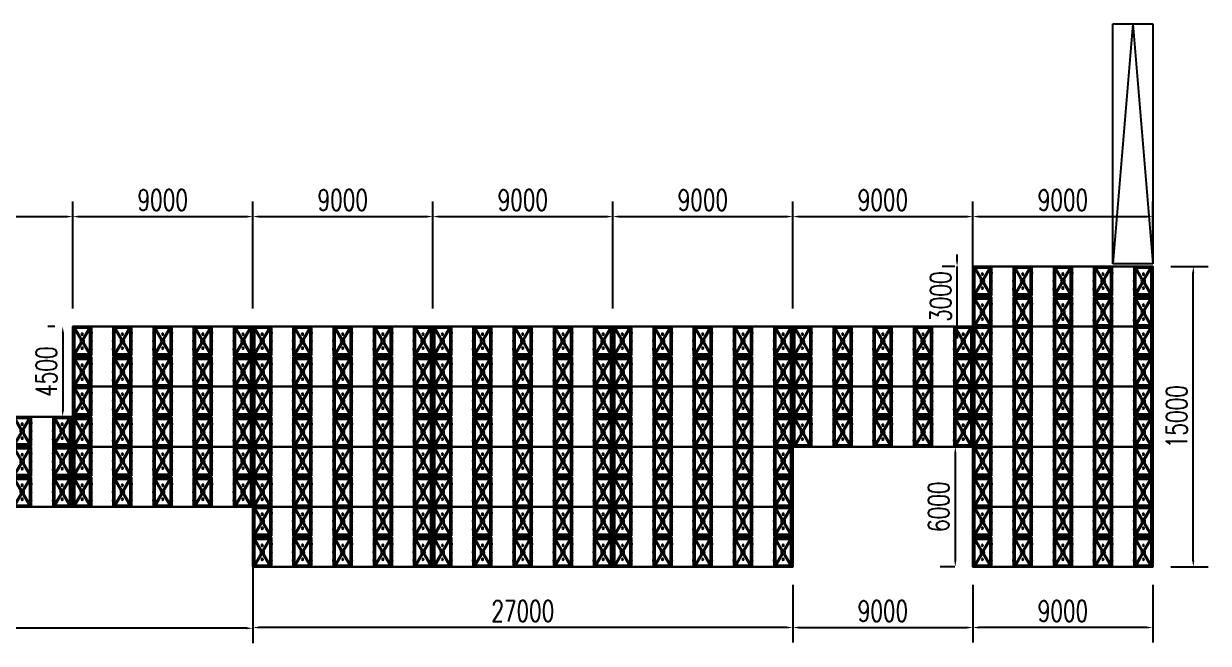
# Model space of a CAD drawing. Header units: millimetres. Extents: x -1825427 to -664413, y 1443096 to 1668257.
# Drawn here: x -736672 to -677458, y 1473512 to 1504478 of the extents above; entities that cross this region are included whole.
import ezdxf

# ---------------------------------------------------------------- set-up
doc = ezdxf.new("R2010")
doc.units = ezdxf.units.MM
doc.header["$LTSCALE"] = 10
doc.layers.get('DEFPOINTS').update_dxf_attribs({"linetype": 'CONTINUOUS'})
for name, color, linetype in [('W-bridge approach引桥', 4, 'CONTINUOUS'), ('W-FLOAT_BOWL浮筒', 253, 'CONTINUOUS'), ('W-PLASTIC_RAILINGS塑木栏杆', 6, 'CONTINUOUS'), ('W-STEEL_FRAME钢架', 3, 'CONTINUOUS'), ('W-WOOD_FLOOR木地板', 30, 'CONTINUOUS')]:
    doc.layers.add(name, color=color, linetype=linetype)
doc.styles.add('STANDARD_T3', font='simplex.shx', dxfattribs={"width": 0.7, "bigfont": 'gbcbig.shx'})
doc.dimstyles.new('W&&300', dxfattribs={"dimtxt": 1050, "dimasz": 300, "dimexe": 750, "dimexo": 900, "dimgap": 300, "dimtad": 1, "dimdec": 0, "dimzin": 0, "dimdsep": 46, "dimtxsty": 'STANDARD_T3', "dimcen": 0.09, "dimclrd": 1, "dimclre": 1, "dimclrt": 7, "dimazin": 2, "dimtfac": 1, "dimtdec": 0, "dimtix": 1, "dimtmove": 2, "dimatfit": 3, "dimfxl": 100, "dimtolj": 1, "dimtzin": 0, "dimarcsym": 0})

# ---------------------------------------------------------------- blocks, each defined once
blk = doc.blocks.new('DFX')
at = {"layer": 'W-FLOAT_BOWL浮筒'}
for p, q in [((0, 0), (1450, 0)), ((325, 0), (305, 0)), ((735, 0), (715, 0)), ((1125, 0), (1145, 0)), ((0, -205), (0, -225)), ((630, -443), (116, -146)), ((630, -507), (116, -804)), ((650, -409), (136, -111)), ((650, -409), (136, -111)), ((650, -541), (136, -839)), ((650, -541), (136, -839)), ((800, -409), (1314, -111)), ((800, -409), (1314, -111)), ((800, -541), (1314, -839)), ((800, -541), (1314, -839)), ((820, -443), (1334, -146)), ((820, -507), (1334, -804)), ((1450, -205), (1450, -225)), ((0, -725), (0, -745)), ((325, -950), (305, -950)), ((735, -950), (715, -950)), ((1125, -950), (1145, -950)), ((1450, -725), (1450, -745))]:
    blk.add_line(p, q, dxfattribs=at)
for points in [[(0, 0), (1450, 0), (1450, -950), (0, -950)], [(40, -40), (1410, -40), (1410, -910), (40, -910)], [(85, -85), (1365, -85), (1365, -865), (85, -865)]]:
    blk.add_lwpolyline(points, close=True, dxfattribs=at)
for points in [[(350, 0), (350, -39, -0.605909), (280, -39), (280, 0), (305, 0), (305, -20, 1.050157), (325, -20), (325, 0), (350, 0)], [(760, 0), (760, -39, -0.605909), (690, -39), (690, 0), (715, 0), (715, -20, 1.050157), (735, -20), (735, 0), (760, 0)], [(1100, 0), (1100, -39, 0.605909), (1170, -39), (1170, 0), (1145, 0), (1145, -20, -1.050157), (1125, -20), (1125, 0), (1100, 0)], [(0, -180), (39, -180, -0.605909), (39, -250), (0, -250), (0, -225), (20, -225, 1.050157), (20, -205), (0, -205), (0, -180)], [(1450, -180), (1411, -180, 0.605909), (1411, -250), (1450, -250), (1450, -225), (1430, -225, -1.050157), (1430, -205), (1450, -205), (1450, -180)], [(0, -700), (39, -700, -0.605909), (39, -770), (0, -770), (0, -745), (20, -745, 1.050157), (20, -725), (0, -725), (0, -700)], [(350, -950), (350, -911, 0.605909), (280, -911), (280, -950), (305, -950), (305, -930, -1.050157), (325, -930), (325, -950), (350, -950)], [(760, -950), (760, -911, 0.605909), (690, -911), (690, -950), (715, -950), (715, -930, -1.050157), (735, -930), (735, -950), (760, -950)], [(1100, -950), (1100, -911, -0.605909), (1170, -911), (1170, -950), (1145, -950), (1145, -930, 1.050157), (1125, -930), (1125, -950), (1100, -950)], [(1450, -700), (1411, -700, 0.605909), (1411, -770), (1450, -770), (1450, -745), (1430, -745, -1.050157), (1430, -725), (1450, -725), (1450, -700)]]:
    blk.add_lwpolyline(points, format="xyb", dxfattribs=at)
for centre, radius in [((375, -475), 40), ((725, -475), 100), ((725, -475), 60), ((1075, -475), 40)]:
    blk.add_circle(centre, radius, dxfattribs=at)
for centre, start, end in [((126, -129), 59.97711, 239.97711), ((1324, -129), 300.02289, 120.02289), ((126, -821), 120.02289, 300.02289), ((1324, -821), 239.97711, 59.97711)]:
    blk.add_arc(centre, 20, start, end, dxfattribs=at)
blk = doc.blocks.new('*U2799')
at = {"layer": 'W-FLOAT_BOWL浮筒', "xscale": -1, "rotation": 270}
for p in [(475, 50, -917003000), (475, -1500, 917003000)]:
    blk.add_blockref('DFX', p, dxfattribs=at)
blk = doc.blocks.new('*U2798')
at = {"layer": 'W-STEEL_FRAME钢架', "color": 0, "linetype": 'ByBlock', "lineweight": -2, "transparency": 16777216}
for p in [(0, 0), (2010, 0), (4020, 0), (6030, 0), (8040, 0)]:
    blk.add_blockref('*U2799', p, dxfattribs=at)
blk = doc.blocks.new('*U2801')
at = {"layer": 'W-FLOAT_BOWL浮筒', "xscale": -1, "rotation": 270}
for p in [(475, 50, -917003000), (475, -1500, 917003000)]:
    blk.add_blockref('DFX', p, dxfattribs=at)
blk = doc.blocks.new('*U2800')
at = {"layer": 'W-STEEL_FRAME钢架', "color": 0, "linetype": 'ByBlock', "lineweight": -2, "transparency": 16777216}
for p in [(0, 0), (2010, 0), (4020, 0), (6030, 0), (8040, 0)]:
    blk.add_blockref('*U2801', p, dxfattribs=at)
blk = doc.blocks.new('*U2803')
at = {"layer": 'W-FLOAT_BOWL浮筒', "xscale": -1, "rotation": 270}
for p in [(475, 50, -917003000), (475, -1500, 917003000)]:
    blk.add_blockref('DFX', p, dxfattribs=at)
blk = doc.blocks.new('*U2802')
at = {"layer": 'W-STEEL_FRAME钢架', "color": 0, "linetype": 'ByBlock', "lineweight": -2, "transparency": 16777216}
for p in [(0, 0), (2010, 0), (4020, 0), (6030, 0), (8040, 0)]:
    blk.add_blockref('*U2803', p, dxfattribs=at)
blk = doc.blocks.new('*U2808')
at = {"layer": 'W-FLOAT_BOWL浮筒', "xscale": -1, "rotation": 270}
for p in [(475, 50, -917003000), (475, -1500, 917003000)]:
    blk.add_blockref('DFX', p, dxfattribs=at)
blk = doc.blocks.new('*U2807')
at = {"layer": 'W-STEEL_FRAME钢架', "color": 0, "linetype": 'ByBlock', "lineweight": -2, "transparency": 16777216}
for p in [(0, 0), (2010, 0), (4020, 0), (6030, 0), (8040, 0)]:
    blk.add_blockref('*U2808', p, dxfattribs=at)
blk = doc.blocks.new('*U2804')
at = {"layer": 'W-FLOAT_BOWL浮筒', "xscale": -1, "rotation": 270}
for p in [(475, 50, -917003000), (475, -1500, 917003000)]:
    blk.add_blockref('DFX', p, dxfattribs=at)
blk = doc.blocks.new('*U2809')
at = {"layer": 'W-STEEL_FRAME钢架', "color": 0, "linetype": 'ByBlock', "lineweight": -2, "transparency": 16777216}
for p in [(0, 0), (2010, 0), (4020, 0), (6030, 0), (8040, 0)]:
    blk.add_blockref('*U2804', p, dxfattribs=at)
blk = doc.blocks.new('*U2806')
at = {"layer": 'W-FLOAT_BOWL浮筒', "xscale": -1, "rotation": 270}
for p in [(475, 50, -917003000), (475, -1500, 917003000)]:
    blk.add_blockref('DFX', p, dxfattribs=at)
blk = doc.blocks.new('*U2805')
at = {"layer": 'W-STEEL_FRAME钢架', "color": 0, "linetype": 'ByBlock', "lineweight": -2, "transparency": 16777216}
for p in [(0, 0), (2010, 0), (4020, 0), (6030, 0), (8040, 0)]:
    blk.add_blockref('*U2806', p, dxfattribs=at)
blk = doc.blocks.new('*U2811')
at = {"layer": 'W-FLOAT_BOWL浮筒', "xscale": -1, "rotation": 270}
for p in [(475, 50, -917003000), (475, -1500, 917003000)]:
    blk.add_blockref('DFX', p, dxfattribs=at)
blk = doc.blocks.new('*U2810')
at = {"layer": 'W-STEEL_FRAME钢架', "color": 0, "linetype": 'ByBlock', "lineweight": -2, "transparency": 16777216}
for p in [(0, 0), (2010, 0), (4020, 0), (6030, 0), (8040, 0)]:
    blk.add_blockref('*U2811', p, dxfattribs=at)
blk = doc.blocks.new('*U2817')
at = {"layer": 'W-FLOAT_BOWL浮筒', "xscale": -1, "rotation": 270}
for p in [(475, 50, -917003000), (475, -1500, 917003000)]:
    blk.add_blockref('DFX', p, dxfattribs=at)
blk = doc.blocks.new('*U2816')
at = {"layer": 'W-STEEL_FRAME钢架', "color": 0, "linetype": 'ByBlock', "lineweight": -2, "transparency": 16777216}
for p in [(0, 0), (2010, 0), (4020, 0), (6030, 0), (8040, 0)]:
    blk.add_blockref('*U2817', p, dxfattribs=at)
blk = doc.blocks.new('*U2813')
at = {"layer": 'W-FLOAT_BOWL浮筒', "xscale": -1, "rotation": 270}
for p in [(475, 50, -917003000), (475, -1500, 917003000)]:
    blk.add_blockref('DFX', p, dxfattribs=at)
blk = doc.blocks.new('*U2818')
at = {"layer": 'W-STEEL_FRAME钢架', "color": 0, "linetype": 'ByBlock', "lineweight": -2, "transparency": 16777216}
for p in [(0, 0), (2010, 0), (4020, 0), (6030, 0), (8040, 0)]:
    blk.add_blockref('*U2813', p, dxfattribs=at)
blk = doc.blocks.new('*U2815')
at = {"layer": 'W-FLOAT_BOWL浮筒', "xscale": -1, "rotation": 270}
for p in [(475, 50, -917003000), (475, -1500, 917003000)]:
    blk.add_blockref('DFX', p, dxfattribs=at)
blk = doc.blocks.new('*U2814')
at = {"layer": 'W-STEEL_FRAME钢架', "color": 0, "linetype": 'ByBlock', "lineweight": -2, "transparency": 16777216}
for p in [(0, 0), (2010, 0), (4020, 0), (6030, 0), (8040, 0)]:
    blk.add_blockref('*U2815', p, dxfattribs=at)
blk = doc.blocks.new('*U2812')
at = {"layer": 'W-FLOAT_BOWL浮筒', "xscale": -1, "rotation": 270}
for p in [(475, 50, -917003000), (475, -1500, 917003000)]:
    blk.add_blockref('DFX', p, dxfattribs=at)
blk = doc.blocks.new('*U2819')
at = {"layer": 'W-STEEL_FRAME钢架', "color": 0, "linetype": 'ByBlock', "lineweight": -2, "transparency": 16777216}
for p in [(0, 0), (2010, 0), (4020, 0), (6030, 0), (8040, 0)]:
    blk.add_blockref('*U2812', p, dxfattribs=at)
blk = doc.blocks.new('*U2825')
at = {"layer": 'W-FLOAT_BOWL浮筒', "xscale": -1, "rotation": 270}
for p in [(475, 50, -917003000), (475, -1500, 917003000)]:
    blk.add_blockref('DFX', p, dxfattribs=at)
blk = doc.blocks.new('*U2824')
at = {"layer": 'W-STEEL_FRAME钢架', "color": 0, "linetype": 'ByBlock', "lineweight": -2, "transparency": 16777216}
for p in [(0, 0), (2010, 0), (4020, 0), (6030, 0), (8040, 0)]:
    blk.add_blockref('*U2825', p, dxfattribs=at)
blk = doc.blocks.new('*U2821')
at = {"layer": 'W-FLOAT_BOWL浮筒', "xscale": -1, "rotation": 270}
for p in [(475, 50, -917003000), (475, -1500, 917003000)]:
    blk.add_blockref('DFX', p, dxfattribs=at)
blk = doc.blocks.new('*U2826')
at = {"layer": 'W-STEEL_FRAME钢架', "color": 0, "linetype": 'ByBlock', "lineweight": -2, "transparency": 16777216}
for p in [(0, 0), (2010, 0), (4020, 0), (6030, 0), (8040, 0)]:
    blk.add_blockref('*U2821', p, dxfattribs=at)
blk = doc.blocks.new('*U2823')
at = {"layer": 'W-FLOAT_BOWL浮筒', "xscale": -1, "rotation": 270}
for p in [(475, 50, -917003000), (475, -1500, 917003000)]:
    blk.add_blockref('DFX', p, dxfattribs=at)
blk = doc.blocks.new('*U2822')
at = {"layer": 'W-STEEL_FRAME钢架', "color": 0, "linetype": 'ByBlock', "lineweight": -2, "transparency": 16777216}
for p in [(0, 0), (2010, 0), (4020, 0), (6030, 0), (8040, 0)]:
    blk.add_blockref('*U2823', p, dxfattribs=at)
blk = doc.blocks.new('*U2820')
at = {"layer": 'W-FLOAT_BOWL浮筒', "xscale": -1, "rotation": 270}
for p in [(475, 50, -917003000), (475, -1500, 917003000)]:
    blk.add_blockref('DFX', p, dxfattribs=at)
blk = doc.blocks.new('*U2849')
at = {"layer": 'W-STEEL_FRAME钢架', "color": 0, "linetype": 'ByBlock', "lineweight": -2, "transparency": 16777216}
for p in [(0, 0), (2010, 0), (4020, 0), (6030, 0), (8040, 0)]:
    blk.add_blockref('*U2820', p, dxfattribs=at)
blk = doc.blocks.new('*U2852')
at = {"layer": 'W-FLOAT_BOWL浮筒', "xscale": -1, "rotation": 270}
for p in [(475, 50, -917003000), (475, -1500, 917003000)]:
    blk.add_blockref('DFX', p, dxfattribs=at)
blk = doc.blocks.new('*U2851')
at = {"layer": 'W-STEEL_FRAME钢架', "color": 0, "linetype": 'ByBlock', "lineweight": -2, "transparency": 16777216}
for p in [(0, 0), (2010, 0), (4020, 0), (6030, 0), (8040, 0)]:
    blk.add_blockref('*U2852', p, dxfattribs=at)
blk = doc.blocks.new('*U2850')
at = {"layer": 'W-FLOAT_BOWL浮筒', "xscale": -1, "rotation": 270}
for p in [(475, 50, -917003000), (475, -1500, 917003000)]:
    blk.add_blockref('DFX', p, dxfattribs=at)
blk = doc.blocks.new('*U2853')
at = {"layer": 'W-STEEL_FRAME钢架', "color": 0, "linetype": 'ByBlock', "lineweight": -2, "transparency": 16777216}
for p in [(0, 0), (2010, 0), (4020, 0), (6030, 0), (8040, 0)]:
    blk.add_blockref('*U2850', p, dxfattribs=at)
blk = doc.blocks.new('*U2854')
at = {"layer": 'W-FLOAT_BOWL浮筒', "xscale": -1, "rotation": 270}
for p in [(475, 50, -917003000), (475, -1500, 917003000)]:
    blk.add_blockref('DFX', p, dxfattribs=at)
blk = doc.blocks.new('*U2706')
at = {"layer": 'W-STEEL_FRAME钢架', "color": 0, "linetype": 'ByBlock', "lineweight": -2, "transparency": 16777216}
for p in [(0, 0), (2010, 0), (4020, 0), (6030, 0), (8040, 0)]:
    blk.add_blockref('*U2854', p, dxfattribs=at)
blk = doc.blocks.new('*U2705')
at = {"layer": 'W-FLOAT_BOWL浮筒', "xscale": -1, "rotation": 270}
for p in [(475, 50, -917003000), (475, -1500, 917003000)]:
    blk.add_blockref('DFX', p, dxfattribs=at)
blk = doc.blocks.new('*U2855')
at = {"layer": 'W-STEEL_FRAME钢架', "color": 0, "linetype": 'ByBlock', "lineweight": -2, "transparency": 16777216}
for p in [(0, 0), (2010, 0), (4020, 0), (6030, 0), (8040, 0)]:
    blk.add_blockref('*U2705', p, dxfattribs=at)
blk = doc.blocks.new('*U2707')
at = {"layer": 'W-FLOAT_BOWL浮筒', "xscale": -1, "rotation": 270}
for p in [(475, 50, -917003000), (475, -1500, 917003000)]:
    blk.add_blockref('DFX', p, dxfattribs=at)
blk = doc.blocks.new('*U2710')
at = {"layer": 'W-STEEL_FRAME钢架', "color": 0, "linetype": 'ByBlock', "lineweight": -2, "transparency": 16777216}
for p in [(0, 0), (2010, 0), (4020, 0), (6030, 0), (8040, 0)]:
    blk.add_blockref('*U2707', p, dxfattribs=at)
blk = doc.blocks.new('*U2709')
at = {"layer": 'W-FLOAT_BOWL浮筒', "xscale": -1, "rotation": 270}
for p in [(475, 50, -917003000), (475, -1500, 917003000)]:
    blk.add_blockref('DFX', p, dxfattribs=at)
blk = doc.blocks.new('*U2708')
at = {"layer": 'W-STEEL_FRAME钢架', "color": 0, "linetype": 'ByBlock', "lineweight": -2, "transparency": 16777216}
for p in [(0, 0), (2010, 0), (4020, 0), (6030, 0), (8040, 0)]:
    blk.add_blockref('*U2709', p, dxfattribs=at)
blk = doc.blocks.new('*U2711')
at = {"layer": 'W-FLOAT_BOWL浮筒', "xscale": -1, "rotation": 270}
for p in [(475, 50, -917003000), (475, -1500, 917003000)]:
    blk.add_blockref('DFX', p, dxfattribs=at)
blk = doc.blocks.new('*U2712')
at = {"layer": 'W-STEEL_FRAME钢架', "color": 0, "linetype": 'ByBlock', "lineweight": -2, "transparency": 16777216}
for p in [(0, 0), (2010, 0), (4020, 0), (6030, 0), (8040, 0)]:
    blk.add_blockref('*U2711', p, dxfattribs=at)
blk = doc.blocks.new('*U2713')
at = {"layer": 'W-FLOAT_BOWL浮筒', "xscale": -1, "rotation": 270}
for p in [(475, 800), (475, -725), (475, -2250)]:
    blk.add_blockref('DFX', p, dxfattribs=at)
blk = doc.blocks.new('*U2714')
at = {"layer": 'W-STEEL_FRAME钢架', "color": 0, "linetype": 'ByBlock', "lineweight": -2, "transparency": 16777216}
for p in [(0, 0), (2000, 0), (4000, 0), (6000, 0), (8000, 0)]:
    blk.add_blockref('*U2713', p, dxfattribs=at)
blk = doc.blocks.new('*D2898')
at = {"layer": 'DEFPOINTS', "color": 0, "transparency": 16777216}
for p in [(-680224, 1492338, 1834006000), (-678208, 1492338), (-680224, 1477338, 1834006000)]:
    blk.add_point(p, dxfattribs=at)
at = {"layer": 'W-STEEL_FRAME钢架', "color": 1, "lineweight": -2, "transparency": 16777216}
for p, q in [((-679323, 1492338), (-677458, 1492338)), ((-678208, 1477638), (-678208, 1492038)), ((-679323, 1477338), (-677458, 1477338))]:
    blk.add_line(p, q, dxfattribs=at)
at = {"layer": 'W-STEEL_FRAME钢架', "color": 1, "transparency": 16777216}
for points in [[(-678258, 1492038), (-678158, 1492038), (-678208, 1492338)], [(-678258, 1477638), (-678158, 1477638), (-678208, 1477338)]]:
    blk.add_solid(points, dxfattribs=at)
at = {"layer": 'W-STEEL_FRAME钢架', "color": 7, "transparency": 16777216, "insert": (-679033, 1484838), "char_height": 1050, "attachment_point": 5, "rotation": 90, "style": 'STANDARD_T3'}
blk.add_mtext('\\A1;15000', dxfattribs=at)
blk = doc.blocks.new('*D2899')
at = {"layer": 'DEFPOINTS', "color": 0, "transparency": 16777216}
for p in [(-734224, 1489338, 3668012000), (-734721, 1484838), (-734224, 1484838, 3668012000)]:
    blk.add_point(p, dxfattribs=at)
at = {"layer": 'W-STEEL_FRAME钢架', "color": 1, "lineweight": -2, "transparency": 16777216}
for p, q in [((-735123, 1489338), (-735470, 1489338)), ((-734720, 1489038), (-734720, 1485138)), ((-735123, 1484838), (-735470, 1484838))]:
    blk.add_line(p, q, dxfattribs=at)
at = {"layer": 'W-STEEL_FRAME钢架', "color": 1, "transparency": 16777216}
for points in [[(-734770, 1489038), (-734670, 1489038), (-734720, 1489338)], [(-734770, 1485138), (-734670, 1485138), (-734720, 1484838)]]:
    blk.add_solid(points, dxfattribs=at)
at = {"layer": 'W-STEEL_FRAME钢架', "color": 7, "transparency": 16777216, "insert": (-735545, 1487088), "char_height": 1050, "attachment_point": 5, "rotation": 90, "style": 'STANDARD_T3'}
blk.add_mtext('\\A1;4500', dxfattribs=at)
blk = doc.blocks.new('*D2915')
at = {"layer": 'DEFPOINTS', "color": 0, "transparency": 16777216}
for p in [(-734224, 1494838), (-734224, 1489338, 18340), (-743224, 1484838, 18340)]:
    blk.add_point(p, dxfattribs=at)
at = {"layer": 'W-STEEL_FRAME钢架', "color": 1, "lineweight": -2, "transparency": 16777216}
for p, q in [((-743224, 1485738), (-743224, 1495588)), ((-734224, 1490238), (-734224, 1495588)), ((-742924, 1494838), (-734524, 1494838))]:
    blk.add_line(p, q, dxfattribs=at)
at = {"layer": 'W-STEEL_FRAME钢架', "color": 1, "transparency": 16777216}
for points in [[(-742924, 1494888), (-742924, 1494788), (-743224, 1494838)], [(-734524, 1494888), (-734524, 1494788), (-734224, 1494838)]]:
    blk.add_solid(points, dxfattribs=at)
at = {"layer": 'W-STEEL_FRAME钢架', "color": 7, "transparency": 16777216, "insert": (-738724, 1495663), "char_height": 1050, "attachment_point": 5, "style": 'STANDARD_T3'}
blk.add_mtext('\\A1;9000', dxfattribs=at)
blk = doc.blocks.new('*D2916')
at = {"layer": 'DEFPOINTS', "color": 0, "transparency": 16777216}
for p in [(-725224, 1494838), (-734224, 1489338, -1833987660), (-725224, 1489338, 1834024340)]:
    blk.add_point(p, dxfattribs=at)
at = {"layer": 'W-STEEL_FRAME钢架', "color": 1, "lineweight": -2, "transparency": 16777216}
for p, q in [((-734224, 1490238), (-734224, 1495588)), ((-725224, 1490238), (-725224, 1495588)), ((-733924, 1494838), (-725524, 1494838))]:
    blk.add_line(p, q, dxfattribs=at)
at = {"layer": 'W-STEEL_FRAME钢架', "color": 1, "transparency": 16777216}
for points in [[(-733924, 1494888), (-733924, 1494788), (-734224, 1494838)], [(-725524, 1494888), (-725524, 1494788), (-725224, 1494838)]]:
    blk.add_solid(points, dxfattribs=at)
at = {"layer": 'W-STEEL_FRAME钢架', "color": 7, "transparency": 16777216, "insert": (-729724, 1495663), "char_height": 1050, "attachment_point": 5, "style": 'STANDARD_T3'}
blk.add_mtext('\\A1;9000', dxfattribs=at)
blk = doc.blocks.new('*D2917')
at = {"layer": 'DEFPOINTS', "color": 0, "transparency": 16777216}
for p in [(-716224, 1494838), (-725224, 1489338, 1834024340), (-716224, 1489338, 3668030340)]:
    blk.add_point(p, dxfattribs=at)
at = {"layer": 'W-STEEL_FRAME钢架', "color": 1, "lineweight": -2, "transparency": 16777216}
for p, q in [((-725224, 1490238), (-725224, 1495588)), ((-716224, 1490238), (-716224, 1495588)), ((-724924, 1494838), (-716524, 1494838))]:
    blk.add_line(p, q, dxfattribs=at)
at = {"layer": 'W-STEEL_FRAME钢架', "color": 1, "transparency": 16777216}
for points in [[(-724924, 1494888), (-724924, 1494788), (-725224, 1494838)], [(-716524, 1494888), (-716524, 1494788), (-716224, 1494838)]]:
    blk.add_solid(points, dxfattribs=at)
at = {"layer": 'W-STEEL_FRAME钢架', "color": 7, "transparency": 16777216, "insert": (-720724, 1495663), "char_height": 1050, "attachment_point": 5, "style": 'STANDARD_T3'}
blk.add_mtext('\\A1;9000', dxfattribs=at)
blk = doc.blocks.new('*D2918')
at = {"layer": 'DEFPOINTS', "color": 0, "transparency": 16777216}
for p in [(-707224, 1494838), (-716224, 1489338, 3668030340), (-707224, 1489338, 3668030340)]:
    blk.add_point(p, dxfattribs=at)
at = {"layer": 'W-STEEL_FRAME钢架', "color": 1, "lineweight": -2, "transparency": 16777216}
for p, q in [((-716224, 1490238), (-716224, 1495588)), ((-707224, 1490238), (-707224, 1495588)), ((-715924, 1494838), (-707524, 1494838))]:
    blk.add_line(p, q, dxfattribs=at)
at = {"layer": 'W-STEEL_FRAME钢架', "color": 1, "transparency": 16777216}
for points in [[(-715924, 1494888), (-715924, 1494788), (-716224, 1494838)], [(-707524, 1494888), (-707524, 1494788), (-707224, 1494838)]]:
    blk.add_solid(points, dxfattribs=at)
at = {"layer": 'W-STEEL_FRAME钢架', "color": 7, "transparency": 16777216, "insert": (-711724, 1495663), "char_height": 1050, "attachment_point": 5, "style": 'STANDARD_T3'}
blk.add_mtext('\\A1;9000', dxfattribs=at)
blk = doc.blocks.new('*D2919')
at = {"layer": 'DEFPOINTS', "color": 0, "transparency": 16777216}
for p in [(-698224, 1494838), (-707224, 1489338, 3668030340), (-698224, 1489338, -1833987660)]:
    blk.add_point(p, dxfattribs=at)
at = {"layer": 'W-STEEL_FRAME钢架', "color": 1, "lineweight": -2, "transparency": 16777216}
for p, q in [((-707224, 1490238), (-707224, 1495588)), ((-698224, 1490238), (-698224, 1495588)), ((-706924, 1494838), (-698524, 1494838))]:
    blk.add_line(p, q, dxfattribs=at)
at = {"layer": 'W-STEEL_FRAME钢架', "color": 1, "transparency": 16777216}
for points in [[(-706924, 1494888), (-706924, 1494788), (-707224, 1494838)], [(-698524, 1494888), (-698524, 1494788), (-698224, 1494838)]]:
    blk.add_solid(points, dxfattribs=at)
at = {"layer": 'W-STEEL_FRAME钢架', "color": 7, "transparency": 16777216, "insert": (-702724, 1495663), "char_height": 1050, "attachment_point": 5, "style": 'STANDARD_T3'}
blk.add_mtext('\\A1;9000', dxfattribs=at)
blk = doc.blocks.new('*D2920')
at = {"layer": 'DEFPOINTS', "color": 0, "transparency": 16777216}
for p in [(-689224, 1494838), (-698224, 1489338, -1833987660), (-689224, 1489338, -1833987660)]:
    blk.add_point(p, dxfattribs=at)
at = {"layer": 'W-STEEL_FRAME钢架', "color": 1, "lineweight": -2, "transparency": 16777216}
for p, q in [((-698224, 1490238), (-698224, 1495588)), ((-689224, 1490238), (-689224, 1495588)), ((-697924, 1494838), (-689524, 1494838))]:
    blk.add_line(p, q, dxfattribs=at)
at = {"layer": 'W-STEEL_FRAME钢架', "color": 1, "transparency": 16777216}
for points in [[(-697924, 1494888), (-697924, 1494788), (-698224, 1494838)], [(-689524, 1494888), (-689524, 1494788), (-689224, 1494838)]]:
    blk.add_solid(points, dxfattribs=at)
at = {"layer": 'W-STEEL_FRAME钢架', "color": 7, "transparency": 16777216, "insert": (-693724, 1495663), "char_height": 1050, "attachment_point": 5, "style": 'STANDARD_T3'}
blk.add_mtext('\\A1;9000', dxfattribs=at)
blk = doc.blocks.new('*D2921')
at = {"layer": 'DEFPOINTS', "color": 0, "transparency": 16777216}
for p in [(-690017, 1492338), (-689224, 1492338, -1833987660), (-689224, 1489338, -1833987660)]:
    blk.add_point(p, dxfattribs=at)
at = {"layer": 'W-STEEL_FRAME钢架', "color": 1, "lineweight": -2, "transparency": 16777216}
for p, q in [((-690017, 1492638), (-690017, 1492938)), ((-690124, 1492338), (-690767, 1492338)), ((-690017, 1489338), (-690017, 1492338)), ((-690124, 1489338), (-690767, 1489338)), ((-690017, 1489038), (-690017, 1488738))]:
    blk.add_line(p, q, dxfattribs=at)
at = {"layer": 'W-STEEL_FRAME钢架', "color": 1, "transparency": 16777216}
for points in [[(-690067, 1492638), (-689967, 1492638), (-690017, 1492338)], [(-690067, 1489038), (-689967, 1489038), (-690017, 1489338)]]:
    blk.add_solid(points, dxfattribs=at)
at = {"layer": 'W-STEEL_FRAME钢架', "color": 7, "transparency": 16777216, "insert": (-690842, 1490838), "char_height": 1050, "attachment_point": 5, "rotation": 90, "style": 'STANDARD_T3'}
blk.add_mtext('\\A1;3000', dxfattribs=at)
blk = doc.blocks.new('*D2922')
at = {"layer": 'DEFPOINTS', "color": 0, "transparency": 16777216}
for p in [(-680224, 1494838), (-689224, 1492338, -1833987660), (-680224, 1492338, -1833987660)]:
    blk.add_point(p, dxfattribs=at)
at = {"layer": 'W-STEEL_FRAME钢架', "color": 1, "lineweight": -2, "transparency": 16777216}
for p, q in [((-689224, 1493238), (-689224, 1495588)), ((-680224, 1493238), (-680224, 1495588)), ((-688924, 1494838), (-680524, 1494838))]:
    blk.add_line(p, q, dxfattribs=at)
at = {"layer": 'W-STEEL_FRAME钢架', "color": 1, "transparency": 16777216}
for points in [[(-688924, 1494888), (-688924, 1494788), (-689224, 1494838)], [(-680524, 1494888), (-680524, 1494788), (-680224, 1494838)]]:
    blk.add_solid(points, dxfattribs=at)
at = {"layer": 'W-STEEL_FRAME钢架', "color": 7, "transparency": 16777216, "insert": (-684724, 1495663), "char_height": 1050, "attachment_point": 5, "style": 'STANDARD_T3'}
blk.add_mtext('\\A1;9000', dxfattribs=at)
blk = doc.blocks.new('*D2923')
at = {"layer": 'DEFPOINTS', "color": 0, "transparency": 16777216}
for p in [(-698224, 1477338, 5502036340), (-689224, 1477338, 18340), (-689224, 1474300)]:
    blk.add_point(p, dxfattribs=at)
at = {"layer": 'W-STEEL_FRAME钢架', "color": 1, "lineweight": -2, "transparency": 16777216}
for p, q in [((-698224, 1476438), (-698224, 1473550)), ((-689224, 1476438), (-689224, 1473550)), ((-697924, 1474300), (-689524, 1474300))]:
    blk.add_line(p, q, dxfattribs=at)
at = {"layer": 'W-STEEL_FRAME钢架', "color": 1, "transparency": 16777216}
for points in [[(-697924, 1474350), (-697924, 1474250), (-698224, 1474300)], [(-689524, 1474350), (-689524, 1474250), (-689224, 1474300)]]:
    blk.add_solid(points, dxfattribs=at)
at = {"layer": 'W-STEEL_FRAME钢架', "color": 7, "transparency": 16777216, "insert": (-693724, 1475125), "char_height": 1050, "attachment_point": 5, "style": 'STANDARD_T3'}
blk.add_mtext('\\A1;9000', dxfattribs=at)
blk = doc.blocks.new('*D2924')
at = {"layer": 'DEFPOINTS', "color": 0, "transparency": 16777216}
for p in [(-689224, 1483338, -1833987660), (-690104, 1477338), (-689224, 1477338, -1833987660)]:
    blk.add_point(p, dxfattribs=at)
at = {"layer": 'W-STEEL_FRAME钢架', "color": 1, "lineweight": -2, "transparency": 16777216}
for p, q in [((-690124, 1483338), (-690854, 1483338)), ((-690104, 1483038), (-690104, 1477638)), ((-690124, 1477338), (-690854, 1477338))]:
    blk.add_line(p, q, dxfattribs=at)
at = {"layer": 'W-STEEL_FRAME钢架', "color": 1, "transparency": 16777216}
for points in [[(-690154, 1483038), (-690054, 1483038), (-690104, 1483338)], [(-690154, 1477638), (-690054, 1477638), (-690104, 1477338)]]:
    blk.add_solid(points, dxfattribs=at)
at = {"layer": 'W-STEEL_FRAME钢架', "color": 7, "transparency": 16777216, "insert": (-690929, 1480338), "char_height": 1050, "attachment_point": 5, "rotation": 90, "style": 'STANDARD_T3'}
blk.add_mtext('\\A1;6000', dxfattribs=at)
blk = doc.blocks.new('*D2925')
at = {"layer": 'DEFPOINTS', "color": 0, "transparency": 16777216}
for p in [(-689224, 1477338, -1833987660), (-680224, 1477338, -1833987660), (-689224, 1474300)]:
    blk.add_point(p, dxfattribs=at)
at = {"layer": 'W-STEEL_FRAME钢架', "color": 1, "lineweight": -2, "transparency": 16777216}
for p, q in [((-689224, 1476438), (-689224, 1473550)), ((-680224, 1476438), (-680224, 1473550)), ((-680524, 1474300), (-688924, 1474300))]:
    blk.add_line(p, q, dxfattribs=at)
at = {"layer": 'W-STEEL_FRAME钢架', "color": 1, "transparency": 16777216}
for points in [[(-688924, 1474350), (-688924, 1474250), (-689224, 1474300)], [(-680524, 1474350), (-680524, 1474250), (-680224, 1474300)]]:
    blk.add_solid(points, dxfattribs=at)
at = {"layer": 'W-STEEL_FRAME钢架', "color": 7, "transparency": 16777216, "insert": (-684724, 1475125), "char_height": 1050, "attachment_point": 5, "style": 'STANDARD_T3'}
blk.add_mtext('\\A1;9000', dxfattribs=at)
blk = doc.blocks.new('*D2926')
at = {"layer": 'DEFPOINTS', "color": 0, "transparency": 16777216}
for p in [(-725224, 1477338, -1833987660), (-698224, 1477338, -1833987660), (-725224, 1474300)]:
    blk.add_point(p, dxfattribs=at)
at = {"layer": 'W-STEEL_FRAME钢架', "color": 1, "lineweight": -2, "transparency": 16777216}
for p, q in [((-725224, 1476438), (-725224, 1473550)), ((-698224, 1476438), (-698224, 1473550)), ((-698524, 1474300), (-724924, 1474300))]:
    blk.add_line(p, q, dxfattribs=at)
at = {"layer": 'W-STEEL_FRAME钢架', "color": 1, "transparency": 16777216}
for points in [[(-724924, 1474350), (-724924, 1474250), (-725224, 1474300)], [(-698524, 1474350), (-698524, 1474250), (-698224, 1474300)]]:
    blk.add_solid(points, dxfattribs=at)
at = {"layer": 'W-STEEL_FRAME钢架', "color": 7, "transparency": 16777216, "insert": (-711724, 1475125), "char_height": 1050, "attachment_point": 5, "style": 'STANDARD_T3'}
blk.add_mtext('\\A1;27000', dxfattribs=at)
blk = doc.blocks.new('*D2927')
at = {"layer": 'DEFPOINTS', "color": 0, "transparency": 16777216}
for p in [(-761224, 1480338, -1833987660), (-725224, 1480338, 3668030340), (-761224, 1474262)]:
    blk.add_point(p, dxfattribs=at)
at = {"layer": 'W-STEEL_FRAME钢架', "color": 1, "lineweight": -2, "transparency": 16777216}
for p, q in [((-761224, 1479438), (-761224, 1473512)), ((-725224, 1479438), (-725224, 1473512)), ((-725524, 1474262), (-760924, 1474262))]:
    blk.add_line(p, q, dxfattribs=at)
at = {"layer": 'W-STEEL_FRAME钢架', "color": 1, "transparency": 16777216}
for points in [[(-760924, 1474312), (-760924, 1474212), (-761224, 1474262)], [(-725524, 1474312), (-725524, 1474212), (-725224, 1474262)]]:
    blk.add_solid(points, dxfattribs=at)
at = {"layer": 'W-STEEL_FRAME钢架', "color": 7, "transparency": 16777216, "insert": (-743224, 1475087), "char_height": 1050, "attachment_point": 5, "style": 'STANDARD_T3'}
blk.add_mtext('\\A1;36000', dxfattribs=at)

msp = doc.modelspace()

# ---------------------------------------------------------------- linework, layer by layer
at = {"layer": 'W-bridge approach引桥'}
for p, q in [((-682223.6, 1504478.1, 18340.1), (-680223.6, 1504478.1, 18340.1)), ((-682223.6, 1492478.1, 18340.1), (-682223.6, 1504478.1, 18340.1)), ((-681223.6, 1504478.1, 18340.1), (-682223.6, 1492478.1, 18340.1)), ((-681223.6, 1504478.1, 18340.1), (-680223.6, 1492478.1, 18340.1)), ((-680223.6, 1504478.1, 18340.1), (-680223.6, 1492478.1, 18340.1)), ((-680223.6, 1492478.1, 18340.1), (-682223.6, 1492478.1, 18340.1))]:
    msp.add_line(p, q, dxfattribs=at)
at = {"layer": 'W-PLASTIC_RAILINGS塑木栏杆'}
for p, q in [((-680223.6, 1492338.1, 1834024340.1), (-689223.6, 1492338.1, 1834024340.1)), ((-689223.6, 1492338.1, 1834024340.1), (-689223.6, 1489338.1, 1834024340.1)), ((-680223.6, 1486338.1, 1834024340.1), (-680223.6, 1492338.1, 1834024340.1)), ((-698223.6, 1481838.1, 18340.1), (-698223.6, 1483338.1, 18340.1)), ((-689223.6, 1483338.1, 18340.1), (-689223.6, 1477338.1, 18340.1)), ((-725223.6, 1480338.1, 18340.1), (-725223.6, 1477338.1, 18340.1)), ((-725223.6, 1477338.1, 18340.1), (-716223.6, 1477338.1, 18340.1)), ((-689223.6, 1477338.1, 18340.1), (-684723.6, 1477338.1, 18340.1))]:
    msp.add_line(p, q, dxfattribs=at)
at = {"layer": 'W-STEEL_FRAME钢架', "linetype": 'ByBlock'}
for p, q in [((-680223.6, 1492338.1, 18340.1), (-689223.6, 1492338.1, 18340.1)), ((-689223.6, 1492338.1, 18340.1), (-689223.6, 1489338.1, 18340.1)), ((-725223.6, 1489338.1, 1834024340.1), (-734223.6, 1489338.1, 1834024340.1)), ((-734223.6, 1489338.1, 1834024340.1), (-734223.6, 1486338.1, 1834024340.1)), ((-725223.6, 1489338.1, 18340.1), (-716223.6, 1489338.1, 18340.1)), ((-716223.6, 1489338.1, 18340.1), (-716223.6, 1486338.1, 18340.1)), ((-707223.6, 1489338.1, 18340.1), (-716223.6, 1489338.1, 18340.1)), ((-716223.6, 1489338.1, 18340.1), (-716223.6, 1486338.1, 18340.1)), ((-698223.6, 1489338.1, 18340.1), (-707223.6, 1489338.1, 18340.1)), ((-698223.6, 1489338.1, 18340.1), (-698223.6, 1486338.1, 18340.1)), ((-698223.6, 1486338.1, 18340.1), (-698223.6, 1489338.1, 18340.1)), ((-689223.6, 1489338.1, 18340.1), (-689223.6, 1486338.1, 18340.1)), ((-689223.6, 1486338.1, 18340.1), (-689223.6, 1489338.1, 18340.1)), ((-680223.6, 1486338.1, 18340.1), (-680223.6, 1489338.1, 18340.1)), ((-734223.6, 1483338.1, 1834024340.1), (-734223.6, 1486338.1, 1834024340.1)), ((-716223.6, 1483338.1, 18340.1), (-716223.6, 1486338.1, 18340.1)), ((-716223.6, 1486338.1, 18340.1), (-716223.6, 1483338.1, 18340.1)), ((-698223.6, 1483338.1, 18340.1), (-698223.6, 1486338.1, 18340.1)), ((-698223.6, 1486338.1, 18340.1), (-698223.6, 1483338.1, 18340.1)), ((-689223.6, 1486338.1, 18340.1), (-689223.6, 1483338.1, 18340.1)), ((-689223.6, 1483338.1, 18340.1), (-689223.6, 1486338.1, 18340.1)), ((-680223.6, 1483338.1, 18340.1), (-680223.6, 1486338.1, 18340.1)), ((-734223.6, 1484838.1, 1834024340.1), (-734223.6, 1483338.1, 1834024340.1)), ((-734223.6, 1480338.1, 3668030340.1), (-734223.6, 1483338.1, 3668030340.1)), ((-734223.6, 1483338.1, 3668030340.1), (-734223.6, 1480338.1, 3668030340.1)), ((-716223.6, 1483338.1, 18340.1), (-716223.6, 1480338.1, 18340.1)), ((-716223.6, 1483338.1, 18340.1), (-716223.6, 1480338.1, 18340.1)), ((-698223.6, 1480338.1, 18340.1), (-698223.6, 1483338.1, 18340.1)), ((-689223.6, 1483338.1, 18340.1), (-689223.6, 1480338.1, 18340.1)), ((-680223.6, 1480338.1, 18340.1), (-680223.6, 1483338.1, 18340.1)), ((-725223.6, 1480338.1, 3668030340.1), (-734223.6, 1480338.1, 3668030340.1)), ((-725223.6, 1480338.1, 18340.1), (-725223.6, 1477338.1, 18340.1)), ((-716223.6, 1480338.1, 18340.1), (-716223.6, 1477338.1, 18340.1)), ((-716223.6, 1477338.1, 18340.1), (-716223.6, 1480338.1, 18340.1)), ((-698223.6, 1477338.1, 18340.1), (-698223.6, 1480338.1, 18340.1)), ((-689223.6, 1480338.1, -1833987659.9), (-689223.6, 1477338.1, -1833987659.9)), ((-680223.6, 1477338.1, -1833987659.9), (-680223.6, 1480338.1, -1833987659.9)), ((-725223.6, 1477338.1, 18340.1), (-716223.6, 1477338.1, 18340.1)), ((-716223.6, 1477338.1, 18340.1), (-707223.6, 1477338.1, 18340.1)), ((-707223.6, 1477338.1, 18340.1), (-698223.6, 1477338.1, 18340.1)), ((-689223.6, 1477338.1, -1833987659.9), (-680223.6, 1477338.1, -1833987659.9))]:
    msp.add_line(p, q, dxfattribs=at)
at = {"layer": 'W-STEEL_FRAME钢架', "elevation": -1833987659.9}
msp.add_lwpolyline([(-743223.6, 1484838.1), (-734223.5, 1484838.1), (-734223.5, 1489338.1), (-689223.6, 1489338.1), (-689223.6, 1492338.1), (-680223.6, 1492338.1), (-680223.6, 1477338), (-689223.6, 1477338), (-689223.5, 1483338), (-698223.6, 1483338), (-698223.6, 1477338), (-725223.6, 1477338), (-725223.5, 1480338), (-761223.5, 1480338)], dxfattribs=at)
at = {"layer": 'W-STEEL_FRAME钢架'}
for points, elevation in [([(-689223.6, 1489338.1), (-680223.6, 1489338.1), (-680223.6, 1492338.1), (-689223.6, 1492338.1)], -1833987659.9), ([(-734223.5, 1486338.1), (-725223.5, 1486338.1), (-725223.5, 1489338.1), (-734223.5, 1489338.1)], 3668030340.1), ([(-725223.5, 1486338.1), (-716223.5, 1486338.1), (-716223.5, 1489338.1), (-725223.5, 1489338.1)], 3668030340.1), ([(-716223.6, 1486338.1), (-707223.6, 1486338.1), (-707223.6, 1489338.1), (-716223.6, 1489338.1)], 3668030340.1), ([(-707223.6, 1486338.1), (-698223.6, 1486338.1), (-698223.6, 1489338.1), (-707223.6, 1489338.1)], 3668030340.1), ([(-698223.6, 1486338.1), (-689223.6, 1486338.1), (-689223.6, 1489338.1), (-698223.6, 1489338.1)], -1833987659.9), ([(-689223.6, 1486338.1), (-680223.6, 1486338.1), (-680223.6, 1489338.1), (-689223.6, 1489338.1)], -1833987659.9), ([(-734223.5, 1483338.1), (-725223.5, 1483338.1), (-725223.5, 1486338.1), (-734223.5, 1486338.1)], 3668030340.1), ([(-725223.5, 1483338.1), (-716223.5, 1483338.1), (-716223.5, 1486338.1), (-725223.5, 1486338.1)], 3668030340.1), ([(-716223.6, 1483338.1), (-707223.6, 1483338.1), (-707223.6, 1486338.1), (-716223.6, 1486338.1)], 3668030340.1), ([(-707223.6, 1483338.1), (-698223.6, 1483338.1), (-698223.6, 1486338.1), (-707223.6, 1486338.1)], 3668030340.1), ([(-698223.6, 1483338.1), (-689223.6, 1483338.1), (-689223.6, 1486338.1), (-698223.6, 1486338.1)], -1833987659.9), ([(-689223.6, 1483338.1), (-680223.6, 1483338.1), (-680223.6, 1486338.1), (-689223.6, 1486338.1)], -1833987659.9), ([(-743223.6, 1480338.1), (-734223.5, 1480338.1), (-734223.5, 1484838.1), (-743223.6, 1484838.1)], 18340.1), ([(-734223.5, 1480338.1), (-725223.5, 1480338.1), (-725223.5, 1483338.1), (-734223.5, 1483338.1)], 3668030340.1), ([(-725223.5, 1480338.1), (-716223.5, 1480338.1), (-716223.5, 1483338.1), (-725223.5, 1483338.1)], 3668030340.1), ([(-716223.6, 1480338.1), (-707223.6, 1480338.1), (-707223.6, 1483338.1), (-716223.6, 1483338.1)], 3668030340.1), ([(-707223.6, 1480338.1), (-698223.6, 1480338.1), (-698223.6, 1483338.1), (-707223.6, 1483338.1)], 3668030340.1), ([(-689223.6, 1480338.1), (-680223.6, 1480338.1), (-680223.6, 1483338.1), (-689223.6, 1483338.1)], -1833987659.9), ([(-725223.5, 1477338.1), (-716223.5, 1477338.1), (-716223.5, 1480338.1), (-725223.5, 1480338.1)], 3668030340.1), ([(-716223.6, 1477338.1), (-707223.6, 1477338.1), (-707223.6, 1480338.1), (-716223.6, 1480338.1)], 3668030340.1), ([(-707223.6, 1477338.1), (-698223.6, 1477338.1), (-698223.6, 1480338.1), (-707223.6, 1480338.1)], 3668030340.1), ([(-689223.6, 1477338.1), (-680223.6, 1477338.1), (-680223.6, 1480338.1), (-689223.6, 1480338.1)], -1833987659.9)]:
    msp.add_lwpolyline(points, close=True, dxfattribs=dict(at, elevation=elevation))
at = {"layer": 'W-WOOD_FLOOR木地板'}
for p, q in [((-680223.6, 1492338.1, -1833987659.9), (-689223.6, 1492338.1, -1833987659.9)), ((-689223.6, 1492338.1, -1833987659.9), (-689223.6, 1489338.1, -1833987659.9)), ((-680223.6, 1477338.1, -1833987659.9), (-680223.6, 1492338.1, -1833987659.9)), ((-734223.6, 1489338.1, -1833987659.9), (-734223.6, 1484838.1, -1833987659.9)), ((-698223.6, 1477338.1, -1833987659.9), (-698223.6, 1483338.1, -1833987659.9)), ((-689223.6, 1483338.1, -1833987659.9), (-689223.6, 1477338.1, -1833987659.9)), ((-725223.6, 1480338.1, -1833987659.9), (-725223.6, 1477338.1, -1833987659.9)), ((-725223.6, 1477338.1, -1833987659.9), (-698223.6, 1477338.1, -1833987659.9)), ((-689223.6, 1477338.1, -1833987659.9), (-680223.6, 1477338.1, -1833987659.9))]:
    msp.add_line(p, q, dxfattribs=at)

# ---------------------------------------------------------------- block references
at = {"layer": 'W-STEEL_FRAME钢架'}
for name, p in [('*U2706', (-688748.5, 1490838.1, -916984659.9)), ('*U2798', (-733748.6, 1487838.1, 2751027340.1)), ('*U2807', (-724748.5, 1487838.1, 4585033340.1)), ('*U2816', (-715748.5, 1487838.1, 4585033340.1)), ('*U2824', (-706748.6, 1487838.1, 4585033340.1)), ('*U2851', (-697748.6, 1487838.1, -916984659.9)), ('*U2855', (-688748.6, 1487838.1, -916984659.9)), ('*U2800', (-733748.6, 1484838, 2751027340.1)), ('*U2809', (-724748.6, 1484838, 4585033340.1)), ('*U2818', (-715748.6, 1484838, 4585033340.1)), ('*U2826', (-706748.6, 1484838.1, 4585033340.1)), ('*U2853', (-697748.6, 1484838.1, -916984659.9)), ('*U2710', (-688748.5, 1484838.1, 917021340.1)), ('*U2714', (-742748.6, 1482588.1, 18340.1)), ('*U2802', (-733748.6, 1481838, 2751027340.1)), ('*U2805', (-724748.6, 1481838, 4585033340.1)), ('*U2814', (-715748.6, 1481838, 4585033340.1)), ('*U2822', (-706748.6, 1481838, 4585033340.1)), ('*U2708', (-688748.6, 1481838, 917021340.1)), ('*U2810', (-724748.6, 1478838, 6419039340.1)), ('*U2819', (-715748.6, 1478838, 6419039340.1)), ('*U2849', (-706748.6, 1478838, 6419039340.1)), ('*U2712', (-688748.6, 1478838, 2751027340.1))]:
    msp.add_blockref(name, p, dxfattribs=at)

# ---------------------------------------------------------------- dimensions: what is measured, and where the dimension line sits
for base, p1, p2, picture, middle in [((-734223.6, 1494838.4, -1834006000), (-743223.6, 1484838.1, -1833987659.9), (-734223.6, 1489338.1, -1833987659.9), '*D2915', (-738723.6, 1495663.4, -1834006000)), ((-725223.6, 1494838.4, -1834006000), (-734223.6, 1489338.1, -3667993659.9), (-725223.6, 1489338.1, 18340.1), '*D2916', (-729723.6, 1495663.4, -1834006000)), ((-716223.5, 1494838.4, -1834006000), (-725223.6, 1489338.1, 18340.1), (-716223.5, 1489338.1, 1834024340.1), '*D2917', (-720723.5, 1495663.4, -1834006000)), ((-707223.6, 1494838.4, -1834006000), (-716223.5, 1489338.1, 1834024340.1), (-707223.6, 1489338.1, 1834024340.1), '*D2918', (-711723.5, 1495663.4, -1834006000)), ((-698223.6, 1494838.4, -1834006000), (-707223.6, 1489338.1, 1834024340.1), (-698223.6, 1489338.1, -3667993659.9), '*D2919', (-702723.6, 1495663.4, -1834006000)), ((-689223.6, 1494838.4, -1834006000), (-698223.6, 1489338.1, -3667993659.9), (-689223.6, 1489338.1, -3667993659.9), '*D2920', (-693723.6, 1495663.4, -1834006000)), ((-680223.6, 1494838.4, -1834006000), (-689223.6, 1492338.1, -3667993659.9), (-680223.6, 1492338.1, -3667993659.9), '*D2922', (-684723.6, 1495663.4, -1834006000)), ((-761223.5, 1474261.7, -1834006000), (-725223.5, 1480338.1, 1834024340.1), (-761223.5, 1480338, -3667993659.9), '*D2927', (-743223.5, 1475086.7, -1834006000)), ((-725223.6, 1474299.7, -1834006000), (-698223.6, 1477338.1, -3667993659.9), (-725223.6, 1477338, -3667993659.9), '*D2926', (-711723.6, 1475124.7, -1834006000)), ((-689223.6, 1474299.7, -1834006000), (-698223.6, 1477338.1, 3668030340.1), (-689223.6, 1477338.1, -1833987659.9), '*D2923', (-693723.6, 1475124.7, -1834006000)), ((-689223.6, 1474299.7, -1834006000), (-680223.6, 1477338.1, -3667993659.9), (-689223.6, 1477338.1, -3667993659.9), '*D2925', (-684723.6, 1475124.7, -1834006000))]:
    dim = msp.add_linear_dim(base=base, p1=p1, p2=p2, dimstyle='W&&300', dxfattribs=at)
    dim.commit()
    dim.dimension.update_dxf_attribs({"geometry": picture, "text_midpoint": middle})
for base, p1, p2, angle, picture, middle in [((-690016.8, 1492338.1, -1834006000), (-689223.6, 1489338.1, -3667993659.9), (-689223.5, 1492338.1, -3667993659.9), 90, '*D2921', (-690841.8, 1490838.1, -1834006000)), ((-678207.7, 1492338.1, -3667993659.9), (-680223.6, 1477338.1, -1833987659.9), (-680223.6, 1492338.1, -1833987659.9), 89.999997, '*D2898', (-679032.7, 1484838.1, -3667993659.9)), ((-734720.6, 1484838.1, -3667993659.9), (-734223.6, 1489338.1, 18340.1), (-734223.6, 1484838.1, 18340.1), 89.999997, '*D2899', (-735545.6, 1487088.1, -3667993659.9)), ((-690103.8, 1477338.1, -1834006000), (-689223.5, 1483338, -3667993659.9), (-689223.6, 1477338.1, -3667993659.9), 90, '*D2924', (-690928.8, 1480338, -1834006000))]:
    dim = msp.add_linear_dim(base=base, p1=p1, p2=p2, angle=angle, dimstyle='W&&300', dxfattribs=at)
    dim.commit()
    dim.dimension.update_dxf_attribs({"geometry": picture, "text_midpoint": middle})

doc.saveas('drawing.dxf')
